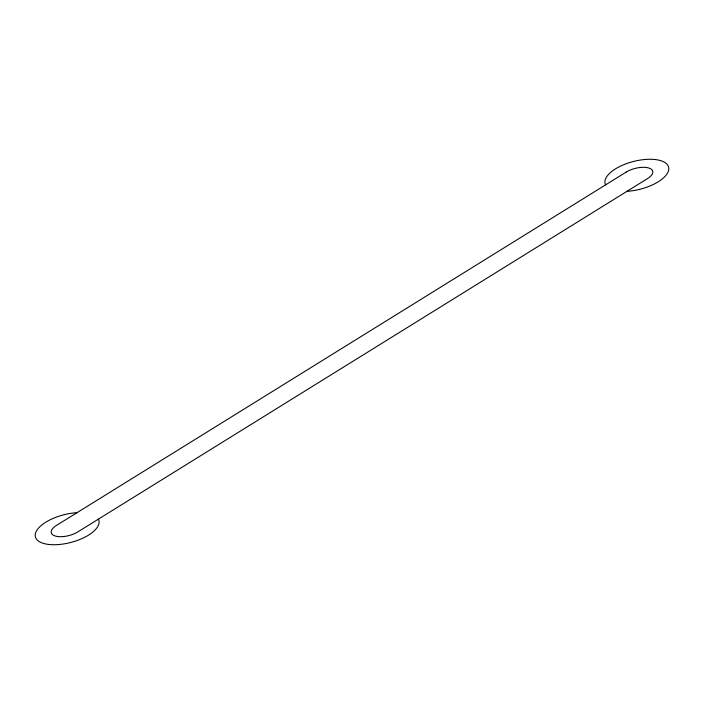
<?xml version="1.0" encoding="UTF-8"?>
<svg xmlns="http://www.w3.org/2000/svg" width="704" height="704" viewBox="0 0 704 704"><rect width="100%" height="100%" fill="white"/><g stroke="black" fill="none" stroke-linecap="round" stroke-linejoin="round"><path stroke-width="1.06" d="M98.402 519.138A32.798 14.274 -14.5 0 1 68.27 543.074A32.798 14.274 -14.5 0 1 35.499 533.183A32.798 14.274 -14.5 0 1 77.009 512.688M605.598 184.862A32.798 14.274 -14.5 0 1 635.73 160.926A32.798 14.274 -14.5 0 1 668.501 170.817A32.798 14.274 -14.5 0 1 626.991 191.312M626.155 172.11L56.452 525.43A16.394 7.137 -14.5 0 0 55.282 536.026A16.394 7.137 -14.5 0 0 77.845 531.89L647.548 178.57A16.394 7.137 -14.5 0 0 648.718 167.974A16.394 7.137 -14.5 0 0 626.155 172.11"/></g></svg>
